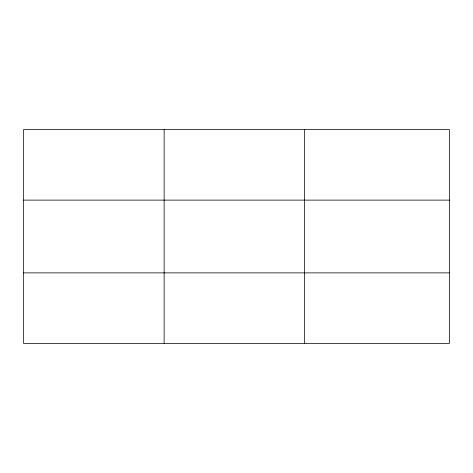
<?xml version="1.0" encoding="UTF-8"?>
<svg xmlns="http://www.w3.org/2000/svg" width="473" height="473" viewBox="0 0 473 473"><rect width="100%" height="100%" fill="white"/><g stroke="black" fill="none" stroke-linecap="round" stroke-linejoin="round"><path stroke-width="0.71" d="M164.131 129.501L164.131 343.499M304.612 129.501L304.612 343.499M449.35 272.88L449.35 343.499L23.65 343.499L23.65 129.501L449.35 129.501L449.35 272.88L23.65 272.88M23.65 200.12L449.35 200.12"/></g></svg>
